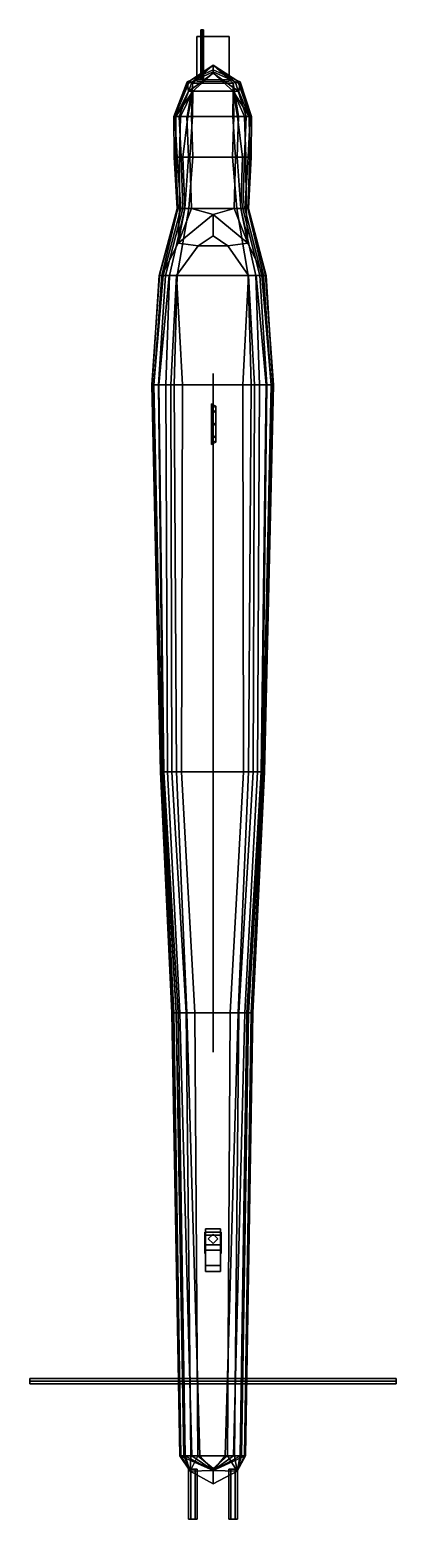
# Model space of a CAD drawing. Extents: x -2.7 to 2.7, y -11.3 to 11.
import ezdxf

# ---------------------------------------------------------------- set-up
doc = ezdxf.new("R2010")
doc.units = 0
doc.layers.get('0').update_dxf_attribs({"linetype": 'CONTINUOUS'})

msp = doc.modelspace()

# ---------------------------------------------------------------- linework, layer by layer
for points in [[(-0.18, 10.23, -0.09), (-0.16, 10.23, -0.07), (-0.16, 10.97, -0.07), (-0.18, 10.97, -0.09)], [(-0.16, 10.23, -0.11), (-0.18, 10.23, -0.09), (-0.18, 10.97, -0.09), (-0.16, 10.97, -0.11)], [(-0.16, 10.97, -0.07), (-0.14, 10.97, -0.09), (-0.16, 10.97, -0.11), (-0.18, 10.97, -0.09)], [(-0.16, 10.23, -0.07), (-0.14, 10.23, -0.09), (-0.14, 10.97, -0.09), (-0.16, 10.97, -0.07)], [(-0.14, 10.23, -0.09), (-0.16, 10.23, -0.11), (-0.16, 10.97, -0.11), (-0.14, 10.97, -0.09)], [(-0.24, 10.87, -1.03), (-0.24, 10.87, -1.03), (-0.24, 10.22, -1.39), (-0.24, 10.2, -0.38)], [(0.24, 10.2, -0.38), (0.24, 10.87, -1.03), (-0.24, 10.87, -1.03), (-0.24, 10.2, -0.38)], [(-0.24, 10.22, -1.39), (-0.24, 10.87, -1.03), (0.24, 10.87, -1.03), (0.24, 10.22, -1.39)], [(0.24, 10.22, -1.39), (0.24, 10.87, -1.03), (0.24, 10.87, -1.03), (0.24, 10.2, -0.38)], [(0, 10.44, -1.2), (-0.351, 10.2, -1.2), (-0.386, 10.19, -0.64), (0, 10.37, -0.64)], [(0, 10.37, -0.64), (-0.386, 10.19, -0.64), (-0.379, 10.16, -0.2), (0, 10.34, -0.2)], [(-0.365, 10.045, 0.11), (0, 10.32, 0.11), (0, 10.34, -0.2), (-0.379, 10.16, -0.2)], [(-0.365, 10.045, 0.11), (-0.3, 10.05, 0.54), (0, 10.32, 0.11), (-0.365, 10.045, 0.11)], [(-0.351, 10.2, -1.2), (0, 10.44, -1.2), (0, 10.44, -1.39), (-0.315, 10.18, -1.39)], [(-0.3, 10.17, -1.53), (-0.315, 10.18, -1.39), (0, 10.44, -1.39)], [(0.3, 10.17, -1.53), (-0.3, 10.17, -1.53), (0, 10.44, -1.39)], [(-0.3, 10.05, 0.54), (-0.3, 10.05, 0.54), (0.3, 10.05, 0.54), (0, 10.32, 0.11)], [(0.371, 10.2, -1.2), (0, 10.44, -1.2), (0, 10.37, -0.64), (0.406, 10.19, -0.64)], [(0, 10.44, -1.2), (0.371, 10.2, -1.2), (0.335, 10.18, -1.39), (0, 10.44, -1.39)], [(0.335, 10.18, -1.39), (0.3, 10.17, -1.53), (0, 10.44, -1.39)], [(0.406, 10.19, -0.64), (0, 10.37, -0.64), (0, 10.34, -0.2), (0.399, 10.16, -0.2)], [(0, 10.32, 0.11), (0.385, 10.045, 0.11), (0.399, 10.16, -0.2), (0, 10.34, -0.2)], [(0.3, 10.05, 0.54), (0.3, 10.05, 0.54), (0.385, 10.045, 0.11), (0, 10.32, 0.11)], [(-0.351, 10.2, -1.2), (-0.569, 9.67, -1.198), (-0.585, 9.67, -0.642), (-0.386, 10.19, -0.64)], [(-0.386, 10.19, -0.64), (-0.585, 9.67, -0.642), (-0.585, 9.67, -0.202), (-0.379, 10.16, -0.2)], [(-0.554, 9.67, 0.115), (-0.365, 10.045, 0.11), (-0.379, 10.16, -0.2), (-0.585, 9.67, -0.202)], [(-0.569, 9.67, -1.198), (-0.351, 10.2, -1.2), (-0.315, 10.18, -1.39), (-0.508, 9.67, -1.391)], [(-0.484, 9.67, 0.409), (-0.3, 10.05, 0.54), (-0.554, 9.67, 0.115), (-0.484, 9.67, 0.409)], [(-0.554, 9.67, 0.115), (-0.3, 10.05, 0.54), (-0.365, 10.045, 0.11), (-0.554, 9.67, 0.115)], [(-0.508, 9.67, -1.391), (-0.315, 10.18, -1.39), (-0.3, 10.17, -1.53), (-0.392, 9.67, -1.515)], [(-0.376, 9.67, 0.509), (-0.3, 10.05, 0.54), (-0.484, 9.67, 0.409), (-0.376, 9.67, 0.509)], [(-0.307, 9.67, 0.54), (-0.3, 10.05, 0.54), (-0.376, 9.67, 0.509), (-0.307, 9.67, 0.54)], [(0.311, 9.67, -1.53), (-0.322, 9.67, -1.53), (-0.3, 10.17, -1.53), (0.3, 10.17, -1.53)], [(0.3, 10.05, 0.54), (-0.3, 10.05, 0.54), (-0.307, 9.67, 0.54), (0.296, 9.67, 0.54)], [(0.365, 9.67, 0.509), (0.3, 10.05, 0.54), (0.296, 9.67, 0.54), (0.365, 9.67, 0.509)], [(0.335, 10.18, -1.39), (0.497, 9.67, -1.391), (0.381, 9.67, -1.515), (0.3, 10.17, -1.53)], [(0.381, 9.67, -1.515), (0.311, 9.67, -1.53), (0.3, 10.17, -1.53)], [(0.473, 9.67, 0.409), (0.3, 10.05, 0.54), (0.365, 9.67, 0.509), (0.473, 9.67, 0.409)], [(0.543, 9.67, 0.115), (0.3, 10.05, 0.54), (0.473, 9.67, 0.409), (0.543, 9.67, 0.115)], [(0.385, 10.045, 0.11), (0.3, 10.05, 0.54), (0.543, 9.67, 0.115), (0.385, 10.045, 0.11)], [(0.371, 10.2, -1.2), (0.558, 9.67, -1.198), (0.497, 9.67, -1.391), (0.335, 10.18, -1.39)], [(0.558, 9.67, -1.198), (0.371, 10.2, -1.2), (0.406, 10.19, -0.64), (0.574, 9.67, -0.642)], [(0.385, 10.045, 0.11), (0.543, 9.67, 0.115), (0.574, 9.67, -0.202), (0.399, 10.16, -0.2)], [(0.574, 9.67, -0.642), (0.406, 10.19, -0.64), (0.399, 10.16, -0.2), (0.574, 9.67, -0.202)], [(-0.585, 9.67, -0.642), (-0.569, 9.67, -1.198), (-0.536, 9.06, -1.167), (-0.58, 9.06, -0.642)], [(-0.585, 9.67, -0.202), (-0.585, 9.67, -0.642), (-0.58, 9.06, -0.642), (-0.58, 9.06, -0.227)], [(-0.554, 9.67, 0.115), (-0.585, 9.67, -0.202), (-0.58, 9.06, -0.227), (-0.558, 9.06, 0.167)], [(-0.569, 9.67, -1.198), (-0.508, 9.67, -1.391), (-0.478, 9.06, -1.349), (-0.536, 9.06, -1.167)], [(-0.484, 9.67, 0.409), (-0.554, 9.67, 0.115), (-0.558, 9.06, 0.167), (-0.5, 9.06, 0.443)], [(-0.508, 9.67, -1.391), (-0.392, 9.67, -1.515), (-0.369, 9.06, -1.466), (-0.478, 9.06, -1.349)], [(-0.376, 9.67, 0.509), (-0.484, 9.67, 0.409), (-0.5, 9.06, 0.443), (-0.449, 9.06, 0.509)], [(-0.307, 9.67, 0.54), (-0.376, 9.67, 0.509), (-0.449, 9.06, 0.509), (-0.347, 9.06, 0.56)], [(-0.392, 9.67, -1.515), (-0.322, 9.67, -1.53), (-0.303, 9.06, -1.48), (-0.369, 9.06, -1.466)], [(0.296, 9.67, 0.54), (-0.307, 9.67, 0.54), (-0.347, 9.06, 0.56), (0.338, 9.06, 0.56)], [(0.294, 9.06, -1.48), (-0.303, 9.06, -1.48), (-0.322, 9.67, -1.53), (0.311, 9.67, -1.53)], [(0.36, 9.06, -1.466), (0.294, 9.06, -1.48), (0.311, 9.67, -1.53), (0.381, 9.67, -1.515)], [(0.338, 9.06, 0.56), (0.44, 9.06, 0.509), (0.365, 9.67, 0.509), (0.296, 9.67, 0.54)], [(0.469, 9.06, -1.349), (0.36, 9.06, -1.466), (0.381, 9.67, -1.515), (0.497, 9.67, -1.391)], [(0.44, 9.06, 0.509), (0.491, 9.06, 0.443), (0.473, 9.67, 0.409), (0.365, 9.67, 0.509)], [(0.527, 9.06, -1.167), (0.469, 9.06, -1.349), (0.497, 9.67, -1.391), (0.558, 9.67, -1.198)], [(0.491, 9.06, 0.443), (0.549, 9.06, 0.167), (0.543, 9.67, 0.115), (0.473, 9.67, 0.409)], [(0.571, 9.06, -0.642), (0.527, 9.06, -1.167), (0.558, 9.67, -1.198), (0.574, 9.67, -0.642)], [(0.549, 9.06, 0.167), (0.571, 9.06, -0.227), (0.574, 9.67, -0.202), (0.543, 9.67, 0.115)], [(0.571, 9.06, -0.227), (0.571, 9.06, -0.642), (0.574, 9.67, -0.642), (0.574, 9.67, -0.202)], [(-0.58, 9.06, -0.642), (-0.536, 9.06, -1.167), (-0.481, 8.29, -1.319), (-0.537, 8.29, -0.815)], [(-0.58, 9.06, -0.227), (-0.58, 9.06, -0.642), (-0.537, 8.29, -0.815), (-0.537, 8.29, -0.405)], [(-0.558, 9.06, 0.167), (-0.58, 9.06, -0.227), (-0.537, 8.29, -0.405), (-0.525, 8.29, 0.317)], [(-0.5, 9.06, 0.443), (-0.558, 9.06, 0.167), (-0.525, 8.29, 0.317), (-0.5, 8.29, 0.509)], [(-0.536, 9.06, -1.167), (-0.478, 9.06, -1.349), (-0.45, 8.29, -1.363), (-0.481, 8.29, -1.319)], [(-0.449, 9.06, 0.509), (-0.5, 9.06, 0.443), (-0.5, 8.29, 0.509), (-0.419, 8.29, 0.609)], [(-0.478, 9.06, -1.349), (-0.369, 9.06, -1.466), (-0.419, 8.29, -1.4), (-0.45, 8.29, -1.363)], [(-0.347, 9.06, 0.56), (-0.449, 9.06, 0.509), (-0.419, 8.29, 0.609), (-0.32, 8.29, 0.64)], [(-0.369, 9.06, -1.466), (-0.303, 9.06, -1.48), (-0.363, 8.29, -1.419), (-0.419, 8.29, -1.4)], [(0.358, 8.29, -1.419), (-0.363, 8.29, -1.419), (-0.303, 9.06, -1.48), (0.294, 9.06, -1.48)], [(0.338, 9.06, 0.56), (-0.347, 9.06, 0.56), (-0.32, 8.29, 0.64), (0.315, 8.29, 0.64)], [(0.414, 8.29, -1.4), (0.358, 8.29, -1.419), (0.294, 9.06, -1.48), (0.36, 9.06, -1.466)], [(0.315, 8.29, 0.64), (0.414, 8.29, 0.609), (0.44, 9.06, 0.509), (0.338, 9.06, 0.56)], [(0.445, 8.29, -1.363), (0.414, 8.29, -1.4), (0.36, 9.06, -1.466), (0.469, 9.06, -1.349)], [(0.414, 8.29, 0.609), (0.495, 8.29, 0.509), (0.491, 9.06, 0.443), (0.44, 9.06, 0.509)], [(0.476, 8.29, -1.319), (0.445, 8.29, -1.363), (0.469, 9.06, -1.349), (0.527, 9.06, -1.167)], [(0.532, 8.29, -0.815), (0.476, 8.29, -1.319), (0.527, 9.06, -1.167), (0.571, 9.06, -0.642)], [(0.495, 8.29, 0.509), (0.52, 8.29, 0.317), (0.549, 9.06, 0.167), (0.491, 9.06, 0.443)], [(0.52, 8.29, 0.317), (0.532, 8.29, -0.405), (0.571, 9.06, -0.227), (0.549, 9.06, 0.167)], [(0.532, 8.29, -0.405), (0.532, 8.29, -0.815), (0.571, 9.06, -0.642), (0.571, 9.06, -0.227)], [(-0.537, 8.29, -0.405), (-0.537, 8.29, -0.815), (-0.798, 7.288, -0.632), (-0.806, 7.288, 0.037)], [(-0.525, 8.29, 0.317), (-0.537, 8.29, -0.405), (-0.806, 7.288, 0.037), (-0.767, 7.288, 0.622)], [(-0.537, 8.29, -0.815), (-0.481, 8.29, -1.319), (-0.744, 7.288, -1.125), (-0.798, 7.288, -0.632)], [(-0.5, 8.29, 0.509), (-0.525, 8.29, 0.317), (-0.767, 7.288, 0.622), (-0.52, 7.77, 0.65)], [(-0.481, 8.29, -1.319), (-0.45, 8.29, -1.363), (-0.713, 7.288, -1.217), (-0.744, 7.288, -1.125)], [(-0.45, 8.29, -1.363), (-0.419, 8.29, -1.4), (-0.652, 7.288, -1.294), (-0.713, 7.288, -1.217)], [(-0.419, 8.29, -1.4), (-0.363, 8.29, -1.419), (-0.536, 7.288, -1.34), (-0.652, 7.288, -1.294)], [(0.526, 7.288, -1.34), (-0.536, 7.288, -1.34), (-0.363, 8.29, -1.419), (0.358, 8.29, -1.419)], [(0, 8.2, 0.65), (-0.32, 8.29, 0.64), (-0.52, 7.77, 0.65)], [(-0.32, 8.29, 0.64), (-0.419, 8.29, 0.609), (-0.52, 7.77, 0.65)], [(-0.419, 8.29, 0.609), (-0.5, 8.29, 0.509), (-0.52, 7.77, 0.65)], [(0.315, 8.29, 0.64), (-0.32, 8.29, 0.64), (0, 8.2, 0.65)], [(0.315, 8.29, 0.64), (0, 8.2, 0.65), (0.52, 7.77, 0.65)], [(0.414, 8.29, 0.609), (0.315, 8.29, 0.64), (0.52, 7.77, 0.65)], [(0.641, 7.288, -1.294), (0.526, 7.288, -1.34), (0.358, 8.29, -1.419), (0.414, 8.29, -1.4)], [(0.703, 7.288, -1.217), (0.641, 7.288, -1.294), (0.414, 8.29, -1.4), (0.445, 8.29, -1.363)], [(0.495, 8.29, 0.509), (0.414, 8.29, 0.609), (0.52, 7.77, 0.65)], [(0.733, 7.288, -1.125), (0.703, 7.288, -1.217), (0.445, 8.29, -1.363), (0.476, 8.29, -1.319)], [(0.787, 7.288, -0.632), (0.733, 7.288, -1.125), (0.476, 8.29, -1.319), (0.532, 8.29, -0.815)], [(0.52, 7.77, 0.65), (0.756, 7.288, 0.622), (0.52, 8.29, 0.317), (0.495, 8.29, 0.509)], [(0.756, 7.288, 0.622), (0.795, 7.288, 0.037), (0.532, 8.29, -0.405), (0.52, 8.29, 0.317)], [(0.756, 7.288, 0.622), (0.52, 8.29, 0.317), (0.756, 7.288, 0.622)], [(0.795, 7.288, 0.037), (0.787, 7.288, -0.632), (0.532, 8.29, -0.815), (0.532, 8.29, -0.405)], [(0, 8.2, 0.65), (-0.52, 7.77, 0.65), (-0.22, 7.73, 1.13), (0, 7.88, 1.03)], [(0.52, 7.77, 0.65), (0, 8.2, 0.65), (0, 7.88, 1.03), (0.22, 7.73, 1.13)], [(0, 7.88, 1.03), (0, 7.88, 1.03), (-0.22, 7.73, 1.13), (0.22, 7.73, 1.13)], [(-0.544, 7.288, 1.13), (-0.22, 7.73, 1.13), (-0.52, 7.77, 0.65), (-0.767, 7.288, 0.622)], [(0.22, 7.73, 1.13), (-0.22, 7.73, 1.13), (-0.544, 7.288, 1.13), (0.533, 7.288, 1.13)], [(0.756, 7.288, 0.622), (0.52, 7.77, 0.65), (0.22, 7.73, 1.13), (0.533, 7.288, 1.13)], [(-0.798, 7.288, -0.632), (-0.744, 7.288, -1.125), (-0.884, 5.65, -0.971), (-0.917, 5.65, -0.762)], [(-0.806, 7.288, 0.037), (-0.798, 7.288, -0.632), (-0.917, 5.65, -0.762), (-0.909, 5.65, 0.365)], [(-0.767, 7.288, 0.622), (-0.806, 7.288, 0.037), (-0.909, 5.65, 0.365), (-0.884, 5.65, 0.783)], [(-0.744, 7.288, -1.125), (-0.713, 7.288, -1.217), (-0.817, 5.65, -1.071), (-0.884, 5.65, -0.971)], [(-0.656, 7.288, 0.876), (-0.767, 7.288, 0.622), (-0.884, 5.65, 0.783), (-0.808, 5.65, 0.958)], [(-0.713, 7.288, -1.217), (-0.652, 7.288, -1.294), (-0.708, 5.65, -1.13), (-0.817, 5.65, -1.071)], [(-0.544, 7.288, 1.13), (-0.656, 7.288, 0.876), (-0.808, 5.65, 0.958), (-0.633, 5.65, 1.092)], [(-0.652, 7.288, -1.294), (-0.536, 7.288, -1.34), (-0.583, 5.65, -1.18), (-0.708, 5.65, -1.13)], [(-0.544, 7.288, 1.13), (-0.544, 7.288, 1.13), (-0.633, 5.65, 1.092), (-0.458, 5.65, 1.15)], [(0.57, 5.65, -1.18), (-0.583, 5.65, -1.18), (-0.536, 7.288, -1.34), (0.526, 7.288, -1.34)], [(0.533, 7.288, 1.13), (-0.544, 7.288, 1.13), (-0.458, 5.65, 1.15), (0.444, 5.65, 1.15)], [(0.444, 5.65, 1.15), (0.62, 5.65, 1.092), (0.533, 7.288, 1.13)], [(0.695, 5.65, -1.13), (0.57, 5.65, -1.18), (0.526, 7.288, -1.34), (0.641, 7.288, -1.294)], [(0.62, 5.65, 1.092), (0.795, 5.65, 0.958), (0.645, 7.288, 0.876), (0.533, 7.288, 1.13)], [(0.803, 5.65, -1.071), (0.695, 5.65, -1.13), (0.641, 7.288, -1.294), (0.703, 7.288, -1.217)], [(0.795, 5.65, 0.958), (0.87, 5.65, 0.783), (0.756, 7.288, 0.622), (0.645, 7.288, 0.876)], [(0.87, 5.65, -0.971), (0.803, 5.65, -1.071), (0.703, 7.288, -1.217), (0.733, 7.288, -1.125)], [(0.904, 5.65, -0.762), (0.87, 5.65, -0.971), (0.733, 7.288, -1.125), (0.787, 7.288, -0.632)], [(0.87, 5.65, 0.783), (0.895, 5.65, 0.365), (0.795, 7.288, 0.037), (0.756, 7.288, 0.622)], [(0.895, 5.65, 0.365), (0.904, 5.65, -0.762), (0.787, 7.288, -0.632), (0.795, 7.288, 0.037)], [(0, 5.69, 1.14), (0, 5.82, 1.14), (0, 5.81, 2.06), (0, 5.72, 2.06)], [(0, 5.72, 2.06), (0, 5.81, 2.06), (0, 5.82, 1.14), (0, 5.69, 1.14)], [(-0.909, 5.65, 0.365), (-0.917, 5.65, -0.762), (-0.785, -0.15, -0.483), (-0.768, -0.15, 0.671)], [(-0.917, 5.65, -0.762), (-0.884, 5.65, -0.971), (-0.776, -0.15, -0.653), (-0.785, -0.15, -0.483)], [(-0.884, 5.65, 0.783), (-0.909, 5.65, 0.365), (-0.768, -0.15, 0.671), (-0.759, -0.15, 0.919)], [(-0.808, 5.65, 0.958), (-0.884, 5.65, 0.783), (-0.759, -0.15, 0.919), (-0.734, -0.15, 1.005)], [(-0.884, 5.65, -0.971), (-0.817, 5.65, -1.071), (-0.751, -0.15, -0.747), (-0.776, -0.15, -0.653)], [(-0.817, 5.65, -1.071), (-0.708, 5.65, -1.13), (-0.682, -0.15, -0.824), (-0.751, -0.15, -0.747)], [(-0.633, 5.65, 1.092), (-0.808, 5.65, 0.958), (-0.734, -0.15, 1.005), (-0.614, -0.15, 1.142)], [(-0.708, 5.65, -1.13), (-0.583, 5.65, -1.18), (-0.546, -0.15, -0.91), (-0.682, -0.15, -0.824)], [(-0.458, 5.65, 1.15), (-0.633, 5.65, 1.092), (-0.614, -0.15, 1.142), (-0.469, -0.15, 1.21)], [(0.531, -0.15, -0.91), (-0.546, -0.15, -0.91), (-0.583, 5.65, -1.18), (0.57, 5.65, -1.18)], [(0.444, 5.65, 1.15), (-0.458, 5.65, 1.15), (-0.469, -0.15, 1.21), (0.454, -0.15, 1.21)], [(0, -4.269, 2.155), (0, 5.72, 2.054), (0, 5.718, 2.012), (0, -4.268, 2.115)], [(0, -4.268, 2.115), (0, 5.718, 2.012), (0, 5.72, 2.054), (0, -4.269, 2.155)], [(0.454, -0.15, 1.21), (0.6, -0.15, 1.142), (0.62, 5.65, 1.092), (0.444, 5.65, 1.15)], [(0.668, -0.15, -0.824), (0.531, -0.15, -0.91), (0.57, 5.65, -1.18), (0.695, 5.65, -1.13)], [(0.6, -0.15, 1.142), (0.719, -0.15, 1.005), (0.795, 5.65, 0.958), (0.62, 5.65, 1.092)], [(0.737, -0.15, -0.747), (0.668, -0.15, -0.824), (0.695, 5.65, -1.13), (0.803, 5.65, -1.071)], [(0.719, -0.15, 1.005), (0.745, -0.15, 0.919), (0.87, 5.65, 0.783), (0.795, 5.65, 0.958)], [(0.762, -0.15, -0.653), (0.737, -0.15, -0.747), (0.803, 5.65, -1.071), (0.87, 5.65, -0.971)], [(0.745, -0.15, 0.919), (0.754, -0.15, 0.671), (0.895, 5.65, 0.365), (0.87, 5.65, 0.783)], [(0.754, -0.15, 0.671), (0.771, -0.15, -0.483), (0.904, 5.65, -0.762), (0.895, 5.65, 0.365)], [(0.771, -0.15, -0.483), (0.762, -0.15, -0.653), (0.87, 5.65, -0.971), (0.904, 5.65, -0.762)], [(-0.02, 5.295, 1.55), (-0.02, 5.365, 1.55), (-0.02, 5.275, 1.335), (-0.02, 5.226, 1.384)], [(-0.02, 5.365, 1.55), (0.04, 5.33, 1.55), (0.04, 5.251, 1.359), (-0.02, 5.275, 1.335)], [(-0.02, 5.226, 1.716), (-0.02, 5.275, 1.765), (-0.02, 5.365, 1.55), (-0.02, 5.295, 1.55)], [(-0.02, 5.275, 1.765), (0.04, 5.251, 1.741), (0.04, 5.33, 1.55), (-0.02, 5.365, 1.55)], [(0.04, 5.33, 1.55), (-0.02, 5.295, 1.55), (-0.02, 5.226, 1.384), (0.04, 5.251, 1.359)], [(0.04, 5.251, 1.741), (-0.02, 5.226, 1.716), (-0.02, 5.295, 1.55), (0.04, 5.33, 1.55)], [(-0.02, 5.226, 1.384), (-0.02, 5.275, 1.335), (-0.02, 5.06, 1.245), (-0.02, 5.06, 1.315)], [(-0.02, 5.275, 1.335), (0.04, 5.251, 1.359), (0.04, 5.06, 1.28), (-0.02, 5.06, 1.245)], [(-0.02, 5.06, 1.785), (-0.02, 5.06, 1.855), (-0.02, 5.275, 1.765), (-0.02, 5.226, 1.716)], [(-0.02, 5.06, 1.855), (0.04, 5.06, 1.82), (0.04, 5.251, 1.741), (-0.02, 5.275, 1.765)], [(0.04, 5.251, 1.359), (-0.02, 5.226, 1.384), (-0.02, 5.06, 1.315), (0.04, 5.06, 1.28)], [(0.04, 5.06, 1.82), (-0.02, 5.06, 1.785), (-0.02, 5.226, 1.716), (0.04, 5.251, 1.741)], [(0.04, 5.06, 1.15), (-0.02, 5.095, 1.15), (-0.02, 5.095, 1.26), (0.04, 5.06, 1.28)], [(-0.02, 5.095, 1.15), (-0.02, 5.025, 1.15), (-0.02, 5.025, 1.26), (-0.02, 5.095, 1.26)], [(-0.02, 5.025, 1.15), (0.04, 5.06, 1.15), (0.04, 5.06, 1.28), (-0.02, 5.025, 1.26)], [(0.04, 5.06, 1.28), (-0.02, 5.06, 1.315), (-0.02, 4.894, 1.384), (0.04, 4.869, 1.359)], [(-0.02, 5.06, 1.315), (-0.02, 5.06, 1.245), (-0.02, 4.845, 1.335), (-0.02, 4.894, 1.384)], [(-0.02, 5.06, 1.245), (0.04, 5.06, 1.28), (0.04, 4.869, 1.359), (-0.02, 4.845, 1.335)], [(0.04, 4.869, 1.741), (-0.02, 4.894, 1.716), (-0.02, 5.06, 1.785), (0.04, 5.06, 1.82)], [(-0.02, 4.894, 1.716), (-0.02, 4.845, 1.765), (-0.02, 5.06, 1.855), (-0.02, 5.06, 1.785)], [(-0.02, 4.845, 1.765), (0.04, 4.869, 1.741), (0.04, 5.06, 1.82), (-0.02, 5.06, 1.855)], [(0.04, 4.869, 1.359), (-0.02, 4.894, 1.384), (-0.02, 4.825, 1.55), (0.04, 4.79, 1.55)], [(-0.02, 4.894, 1.384), (-0.02, 4.845, 1.335), (-0.02, 4.755, 1.55), (-0.02, 4.825, 1.55)], [(0.04, 4.79, 1.55), (-0.02, 4.825, 1.55), (-0.02, 4.894, 1.716), (0.04, 4.869, 1.741)], [(-0.02, 4.825, 1.55), (-0.02, 4.755, 1.55), (-0.02, 4.845, 1.765), (-0.02, 4.894, 1.716)], [(-0.02, 4.845, 1.335), (0.04, 4.869, 1.359), (0.04, 4.79, 1.55), (-0.02, 4.755, 1.55)], [(-0.02, 4.755, 1.55), (0.04, 4.79, 1.55), (0.04, 4.869, 1.741), (-0.02, 4.845, 1.765)], [(-0.785, -0.15, -0.483), (-0.776, -0.15, -0.653), (-0.595, -3.76, -0.466), (-0.614, -3.76, -0.375)], [(-0.768, -0.15, 0.671), (-0.785, -0.15, -0.483), (-0.614, -3.76, -0.375), (-0.586, -3.76, 0.652)], [(-0.776, -0.15, -0.653), (-0.751, -0.15, -0.747), (-0.549, -3.76, -0.549), (-0.595, -3.76, -0.466)], [(-0.759, -0.15, 0.919), (-0.768, -0.15, 0.671), (-0.586, -3.76, 0.652), (-0.549, -3.76, 0.918)], [(-0.734, -0.15, 1.005), (-0.759, -0.15, 0.919), (-0.549, -3.76, 0.918), (-0.522, -3.76, 1.01)], [(-0.751, -0.15, -0.747), (-0.682, -0.15, -0.824), (-0.494, -3.76, -0.595), (-0.549, -3.76, -0.549)], [(-0.614, -0.15, 1.142), (-0.734, -0.15, 1.005), (-0.522, -3.76, 1.01), (-0.403, -3.76, 1.157)], [(-0.682, -0.15, -0.824), (-0.546, -0.15, -0.91), (-0.393, -3.76, -0.65), (-0.494, -3.76, -0.595)], [(-0.469, -0.15, 1.21), (-0.614, -0.15, 1.142), (-0.403, -3.76, 1.157), (-0.274, -3.76, 1.23)], [(0.377, -3.76, -0.65), (-0.393, -3.76, -0.65), (-0.546, -0.15, -0.91), (0.531, -0.15, -0.91)], [(0.454, -0.15, 1.21), (-0.469, -0.15, 1.21), (-0.274, -3.76, 1.23), (0.258, -3.76, 1.23)], [(0.258, -3.76, 1.23), (0.386, -3.76, 1.157), (0.6, -0.15, 1.142), (0.454, -0.15, 1.21)], [(0.478, -3.76, -0.595), (0.377, -3.76, -0.65), (0.531, -0.15, -0.91), (0.668, -0.15, -0.824)], [(0.386, -3.76, 1.157), (0.505, -3.76, 1.01), (0.719, -0.15, 1.005), (0.6, -0.15, 1.142)], [(0.533, -3.76, -0.549), (0.478, -3.76, -0.595), (0.668, -0.15, -0.824), (0.737, -0.15, -0.747)], [(0.505, -3.76, 1.01), (0.533, -3.76, 0.918), (0.745, -0.15, 0.919), (0.719, -0.15, 1.005)], [(0.579, -3.76, -0.466), (0.533, -3.76, -0.549), (0.737, -0.15, -0.747), (0.762, -0.15, -0.653)], [(0.533, -3.76, 0.918), (0.569, -3.76, 0.652), (0.754, -0.15, 0.671), (0.745, -0.15, 0.919)], [(0.569, -3.76, 0.652), (0.597, -3.76, -0.375), (0.771, -0.15, -0.483), (0.754, -0.15, 0.671)], [(0.597, -3.76, -0.375), (0.579, -3.76, -0.466), (0.762, -0.15, -0.653), (0.771, -0.15, -0.483)], [(-0.614, -3.76, -0.375), (-0.595, -3.76, -0.466), (-0.49, -10.4, 0.01), (-0.498, -10.4, 0.131)], [(-0.586, -3.76, 0.652), (-0.614, -3.76, -0.375), (-0.498, -10.4, 0.131), (-0.483, -10.4, 0.897)], [(-0.595, -3.76, -0.466), (-0.549, -3.76, -0.549), (-0.422, -10.4, -0.097), (-0.49, -10.4, 0.01)], [(-0.549, -3.76, 0.918), (-0.586, -3.76, 0.652), (-0.483, -10.4, 0.897), (-0.437, -10.4, 1.116)], [(-0.549, -3.76, -0.549), (-0.494, -3.76, -0.595), (-0.316, -10.4, -0.15), (-0.422, -10.4, -0.097)], [(-0.522, -3.76, 1.01), (-0.549, -3.76, 0.918), (-0.437, -10.4, 1.116), (-0.415, -10.4, 1.268)], [(-0.403, -3.76, 1.157), (-0.522, -3.76, 1.01), (-0.415, -10.4, 1.268), (-0.331, -10.4, 1.405)], [(-0.494, -3.76, -0.595), (-0.393, -3.76, -0.65), (-0.195, -10.4, -0.18), (-0.316, -10.4, -0.15)], [(-0.274, -3.76, 1.23), (-0.403, -3.76, 1.157), (-0.331, -10.4, 1.405), (-0.225, -10.4, 1.45)], [(0.184, -10.4, -0.18), (-0.195, -10.4, -0.18), (-0.393, -3.76, -0.65), (0.377, -3.76, -0.65)], [(0.258, -3.76, 1.23), (-0.274, -3.76, 1.23), (-0.225, -10.4, 1.45), (0.215, -10.4, 1.45)], [(0.306, -10.4, -0.15), (0.184, -10.4, -0.18), (0.377, -3.76, -0.65), (0.478, -3.76, -0.595)], [(0.215, -10.4, 1.45), (0.321, -10.4, 1.405), (0.386, -3.76, 1.157), (0.258, -3.76, 1.23)], [(0.412, -10.4, -0.097), (0.306, -10.4, -0.15), (0.478, -3.76, -0.595), (0.533, -3.76, -0.549)], [(0.321, -10.4, 1.405), (0.404, -10.4, 1.268), (0.505, -3.76, 1.01), (0.386, -3.76, 1.157)], [(0.404, -10.4, 1.268), (0.427, -10.4, 1.116), (0.533, -3.76, 0.918), (0.505, -3.76, 1.01)], [(0.48, -10.4, 0.01), (0.412, -10.4, -0.097), (0.533, -3.76, -0.549), (0.579, -3.76, -0.466)], [(0.427, -10.4, 1.116), (0.472, -10.4, 0.897), (0.569, -3.76, 0.652), (0.533, -3.76, 0.918)], [(0.472, -10.4, 0.897), (0.488, -10.4, 0.131), (0.597, -3.76, -0.375), (0.569, -3.76, 0.652)], [(0.488, -10.4, 0.131), (0.48, -10.4, 0.01), (0.579, -3.76, -0.466), (0.597, -3.76, -0.375)], [(0, -4.35, 1.24), (0, -4.24, 1.24), (0, -4.27, 2.18), (0, -4.34, 2.18)], [(0, -4.34, 2.18), (0, -4.27, 2.18), (0, -4.24, 1.24), (0, -4.35, 1.24)], [(-0.12, -7.24, -0.68), (-0.12, -7.05, -0.68), (-0.12, -7.05, -0.56), (-0.12, -7.24, -0.56)], [(-0.12, -7.24, -0.56), (-0.12, -7.05, -0.56), (-0.12, -7.05, -0.68), (-0.12, -7.24, -0.68)], [(-0.12, -7.37, -0.93), (-0.12, -7.3, -0.93), (-0.12, -7.05, -0.68), (-0.12, -7.24, -0.68)], [(-0.12, -7.24, -0.68), (-0.12, -7.05, -0.68), (-0.12, -7.3, -0.93), (-0.12, -7.37, -0.93)], [(-0.12, -7.24, -0.56), (-0.12, -7.05, -0.56), (0.12, -7.05, -0.56), (0.12, -7.24, -0.56)], [(0.12, -7.24, -0.56), (0.12, -7.05, -0.56), (-0.12, -7.05, -0.56), (-0.12, -7.24, -0.56)], [(-0.11, -7, -0.9), (-0.11, -7.094, -0.674), (0.11, -7.094, -0.674), (0.11, -7, -0.9)], [(-0.11, -7.094, -1.126), (-0.11, -7, -0.9), (0.11, -7, -0.9), (0.11, -7.094, -1.126)], [(-0.11, -7.32, -1.22), (-0.11, -7.094, -0.674), (-0.11, -7, -0.9), (-0.11, -7.094, -1.126)], [(-0.11, -7.094, -0.674), (-0.11, -7.32, -0.58), (0.11, -7.32, -0.58), (0.11, -7.094, -0.674)], [(-0.11, -7.32, -1.22), (-0.11, -7.094, -1.126), (0.11, -7.094, -1.126), (0.11, -7.32, -1.22)], [(-0.11, -7.546, -1.126), (-0.11, -7.32, -0.58), (-0.11, -7.094, -0.674), (-0.11, -7.32, -1.22)], [(0, -7.08, -0.56), (-0.07, -7.15, -0.56), (-0.07, -7.15, -0.4), (0, -7.08, -0.4)], [(0.07, -7.15, -0.56), (0, -7.08, -0.56), (0, -7.08, -0.4), (0.07, -7.15, -0.4)], [(0.11, -7.094, -0.674), (0.11, -7.32, -1.22), (0.11, -7.094, -1.126), (0.11, -7, -0.9)], [(0.11, -7.32, -0.58), (0.11, -7.546, -1.126), (0.11, -7.32, -1.22), (0.11, -7.094, -0.674)], [(0.12, -7.24, -0.56), (0.12, -7.05, -0.56), (0.12, -7.05, -0.68), (0.12, -7.24, -0.68)], [(0.12, -7.24, -0.68), (0.12, -7.05, -0.68), (0.12, -7.05, -0.56), (0.12, -7.24, -0.56)], [(0.12, -7.37, -0.93), (0.12, -7.3, -0.93), (0.12, -7.05, -0.68), (0.12, -7.24, -0.68)], [(0.12, -7.24, -0.68), (0.12, -7.05, -0.68), (0.12, -7.3, -0.93), (0.12, -7.37, -0.93)], [(-0.11, -7.32, -0.58), (-0.11, -7.546, -0.674), (0.11, -7.546, -0.674), (0.11, -7.32, -0.58)], [(-0.11, -7.546, -1.126), (-0.11, -7.32, -1.22), (0.11, -7.32, -1.22), (0.11, -7.546, -1.126)], [(-0.11, -7.64, -0.9), (-0.11, -7.546, -0.674), (-0.11, -7.32, -0.58), (-0.11, -7.546, -1.126)], [(-0.07, -7.15, -0.56), (0, -7.22, -0.56), (0, -7.22, -0.4), (-0.07, -7.15, -0.4)], [(0, -7.22, -0.56), (0.07, -7.15, -0.56), (0.07, -7.15, -0.4), (0, -7.22, -0.4)], [(0.11, -7.546, -0.674), (0.11, -7.64, -0.9), (0.11, -7.546, -1.126), (0.11, -7.32, -0.58)], [(-0.11, -7.546, -0.674), (-0.11, -7.64, -0.9), (0.11, -7.64, -0.9), (0.11, -7.546, -0.674)], [(-0.11, -7.64, -0.9), (-0.11, -7.546, -1.126), (0.11, -7.546, -1.126), (0.11, -7.64, -0.9)], [(-2.74, -9.24, 1.16), (-2.74, -9.28, 1.2), (2.74, -9.28, 1.2), (2.74, -9.24, 1.16)], [(-2.74, -9.28, 1.12), (-2.74, -9.24, 1.16), (2.74, -9.24, 1.16), (2.74, -9.28, 1.12)], [(-2.74, -9.24, 1.16), (-2.74, -9.28, 1.12), (-2.74, -9.32, 1.16), (-2.74, -9.28, 1.2)], [(-2.74, -9.28, 1.2), (-2.74, -9.32, 1.16), (2.74, -9.32, 1.16), (2.74, -9.28, 1.2)], [(-2.74, -9.32, 1.16), (-2.74, -9.28, 1.12), (2.74, -9.28, 1.12), (2.74, -9.32, 1.16)], [(2.74, -9.28, 1.2), (2.74, -9.32, 1.16), (2.74, -9.28, 1.12), (2.74, -9.24, 1.16)], [(-0.498, -10.4, 0.131), (-0.344, -10.63, 0.13), (-0.344, -10.63, 0.89), (-0.483, -10.4, 0.897)], [(-0.49, -10.4, 0.01), (0, -10.62, -0.16), (-0.344, -10.63, 0.13), (-0.498, -10.4, 0.131)], [(0, -10.62, -0.16), (0, -10.62, -0.16), (-0.49, -10.4, 0.01), (-0.422, -10.4, -0.097)], [(-0.344, -10.63, 0.89), (-0.344, -10.63, 0.89), (-0.437, -10.4, 1.116), (-0.483, -10.4, 0.897)], [(-0.344, -10.63, 0.89), (-0.344, -10.63, 0.89), (-0.415, -10.4, 1.268), (-0.437, -10.4, 1.116)], [(0, -10.62, -0.16), (0, -10.62, -0.16), (-0.422, -10.4, -0.097), (-0.316, -10.4, -0.15)], [(-0.344, -10.63, 0.89), (-0.344, -10.63, 0.89), (-0.331, -10.4, 1.405), (-0.415, -10.4, 1.268)], [(-0.344, -10.63, 0.89), (0, -10.82, 0.89), (0, -10.59, 1.33), (-0.225, -10.4, 1.45)], [(-0.344, -10.63, 0.89), (-0.344, -10.63, 0.89), (-0.225, -10.4, 1.45), (-0.331, -10.4, 1.405)], [(0, -10.62, -0.16), (0, -10.62, -0.16), (-0.316, -10.4, -0.15), (-0.195, -10.4, -0.18)], [(0.215, -10.4, 1.45), (-0.225, -10.4, 1.45), (0, -10.59, 1.33)], [(0, -10.62, -0.16), (0, -10.62, -0.16), (-0.195, -10.4, -0.18), (0.184, -10.4, -0.18)], [(0, -10.82, 0.89), (0.364, -10.63, 0.89), (0.215, -10.4, 1.45), (0, -10.59, 1.33)], [(0, -10.62, -0.16), (0, -10.62, -0.16), (0.184, -10.4, -0.18), (0.306, -10.4, -0.15)], [(0, -10.62, -0.16), (0, -10.62, -0.16), (0.306, -10.4, -0.15), (0.412, -10.4, -0.097)], [(0, -10.62, -0.16), (0, -10.62, -0.16), (0.412, -10.4, -0.097), (0.48, -10.4, 0.01)], [(0, -10.62, -0.16), (0.48, -10.4, 0.01), (0.488, -10.4, 0.131), (0.364, -10.63, 0.13)], [(0.321, -10.4, 1.405), (0.215, -10.4, 1.45), (0.364, -10.63, 0.89)], [(0.404, -10.4, 1.268), (0.321, -10.4, 1.405), (0.364, -10.63, 0.89)], [(0.364, -10.63, 0.13), (0.488, -10.4, 0.131), (0.472, -10.4, 0.897), (0.364, -10.63, 0.89)], [(0.472, -10.4, 0.897), (0.427, -10.4, 1.116), (0.364, -10.63, 0.89)], [(0.427, -10.4, 1.116), (0.404, -10.4, 1.268), (0.364, -10.63, 0.89)], [(-0.333, -11.35, 0.804), (-0.365, -11.35, 0.86), (-0.365, -10.6, 0.86), (-0.333, -10.6, 0.804)], [(-0.365, -11.35, 0.86), (-0.333, -11.35, 0.916), (-0.333, -10.6, 0.916), (-0.365, -10.6, 0.86)], [(0, -10.62, -0.16), (0, -10.62, -0.16), (0, -10.82, 0.13), (-0.344, -10.63, 0.13)], [(-0.344, -10.63, 0.13), (0, -10.82, 0.13), (0, -10.82, 0.89), (-0.344, -10.63, 0.89)], [(-0.268, -11.35, 0.804), (-0.333, -11.35, 0.804), (-0.333, -10.6, 0.804), (-0.268, -10.6, 0.804)], [(-0.333, -11.35, 0.916), (-0.268, -11.35, 0.916), (-0.268, -10.6, 0.916), (-0.333, -10.6, 0.916)], [(-0.235, -11.35, 0.86), (-0.268, -11.35, 0.804), (-0.268, -10.6, 0.804), (-0.235, -10.6, 0.86)], [(-0.268, -11.35, 0.916), (-0.235, -11.35, 0.86), (-0.235, -10.6, 0.86), (-0.268, -10.6, 0.916)], [(0, -10.62, -0.16), (0, -10.62, -0.16), (0.364, -10.63, 0.13), (0, -10.82, 0.13)], [(0, -10.82, 0.13), (0.364, -10.63, 0.13), (0.364, -10.63, 0.89), (0, -10.82, 0.89)], [(0.235, -11.35, 0.86), (0.267, -11.35, 0.916), (0.267, -10.6, 0.916), (0.235, -10.6, 0.86)], [(0.267, -11.35, 0.804), (0.235, -11.35, 0.86), (0.235, -10.6, 0.86), (0.267, -10.6, 0.804)], [(0.267, -11.35, 0.916), (0.332, -11.35, 0.916), (0.332, -10.6, 0.916), (0.267, -10.6, 0.916)], [(0.332, -11.35, 0.804), (0.267, -11.35, 0.804), (0.267, -10.6, 0.804), (0.332, -10.6, 0.804)], [(0.332, -11.35, 0.916), (0.365, -11.35, 0.86), (0.365, -10.6, 0.86), (0.332, -10.6, 0.916)], [(0.365, -11.35, 0.86), (0.332, -11.35, 0.804), (0.332, -10.6, 0.804), (0.365, -10.6, 0.86)], [(-0.333, -11.35, 0.804), (-0.268, -11.35, 0.804), (-0.235, -11.35, 0.86), (-0.365, -11.35, 0.86)], [(-0.365, -11.35, 0.86), (-0.235, -11.35, 0.86), (-0.268, -11.35, 0.916), (-0.333, -11.35, 0.916)], [(0.235, -11.35, 0.86), (0.365, -11.35, 0.86), (0.332, -11.35, 0.916), (0.267, -11.35, 0.916)], [(0.267, -11.35, 0.804), (0.332, -11.35, 0.804), (0.365, -11.35, 0.86), (0.235, -11.35, 0.86)]]:
    msp.add_3dface(points)

doc.saveas('drawing.dxf')
